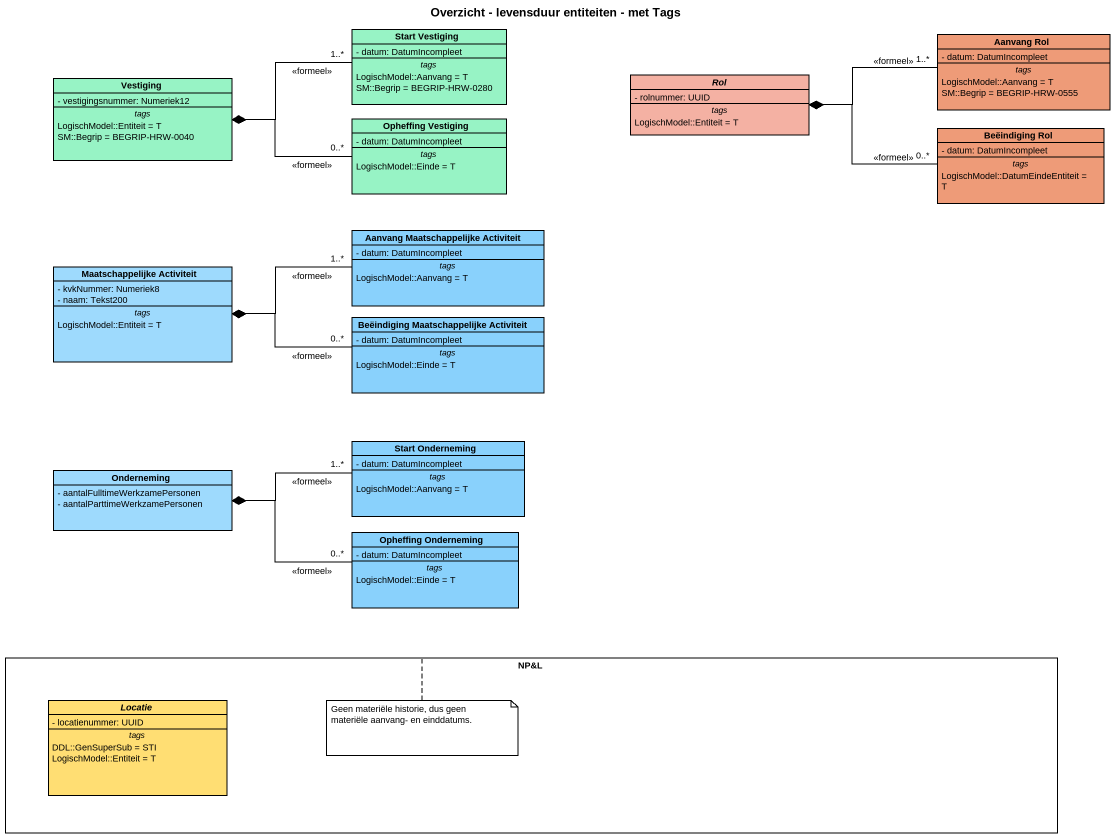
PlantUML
@startuml
title Overzicht - levensduur entiteiten - met Tags
hide circle
hide empty members
skinparam classAttributeIconSize 0
class "Start Vestiging" as Start_Vestiging #97F3C5 {
  - datum: DatumIncompleet
  -- tags --
  LogischModel::Aanvang = T
  SM::Begrip = BEGRIP-HRW-0280
}
class "Aanvang Rol" as Aanvang_Rol #EE9B78 {
  - datum: DatumIncompleet
  -- tags --
  LogischModel::Aanvang = T
  SM::Begrip = BEGRIP-HRW-0555
}
class Vestiging #97F3C5 {
  - vestigingsnummer: Numeriek12
  -- tags --
  LogischModel::Entiteit = T
  SM::Begrip = BEGRIP-HRW-0040
}
abstract class Rol #F4B1A3 {
  - rolnummer: UUID
  -- tags --
  LogischModel::Entiteit = T
}
class "Opheffing Vestiging" as Opheffing_Vestiging #97F3C5 {
  - datum: DatumIncompleet
  -- tags --
  LogischModel::Einde = T
}
class "Beëindiging Rol" as Beëindiging_Rol #EE9B78 {
  - datum: DatumIncompleet
  -- tags --
  LogischModel::DatumEindeEntiteit = T
}
class "Aanvang Maatschappelijke Activiteit" as Aanvang_Maatschappelijke #89D1FC {
  - datum: DatumIncompleet
  -- tags --
  LogischModel::Aanvang = T
}
class "Maatschappelijke Activiteit" as Maatschappelijke_Activiteit #9EDAFD {
  - kvkNummer: Numeriek8
  - naam: Tekst200
  -- tags --
  LogischModel::Entiteit = T
}
class "Beëindiging Maatschappelijke Activiteit" as Beëindiging #89D1FC {
  - datum: DatumIncompleet
  -- tags --
  LogischModel::Einde = T
}
class "Start Onderneming" as Start_Onderneming #89D1FC {
  - datum: DatumIncompleet
  -- tags --
  LogischModel::Aanvang = T
}
class Onderneming #9EDAFD {
  - aantalFulltimeWerkzamePersonen
  - aantalParttimeWerkzamePersonen
}
class "Opheffing Onderneming" as Opheffing_Onderneming #89D1FC {
  - datum: DatumIncompleet
  -- tags --
  LogischModel::Einde = T
}
rectangle "NP&L" as NP_L {
  abstract class Locatie #FFDE73 {
    - locatienummer: UUID
    -- tags --
    DDL::GenSuperSub = STI
    LogischModel::Entiteit = T
  }
}
Start_Vestiging "1..*" -left-* Vestiging : <<formeel>>
Aanvang_Rol "1..*" -left-* Rol : <<formeel>>
Opheffing_Vestiging "0..*" -left-* Vestiging : <<formeel>>
Beëindiging_Rol "0..*" -left-* Rol : <<formeel>>
Aanvang_Maatschappelijke "1..*" -left-* Maatschappelijke_Activiteit : <<formeel>>
Beëindiging "0..*" -left-* Maatschappelijke_Activiteit : <<formeel>>
Start_Onderneming "1..*" -left-* Onderneming : <<formeel>>
Opheffing_Onderneming "0..*" -left-* Onderneming : <<formeel>>
note left of NP_L : Geen materiële historie, dus geen materiële aanvang- en einddatums.
@enduml
